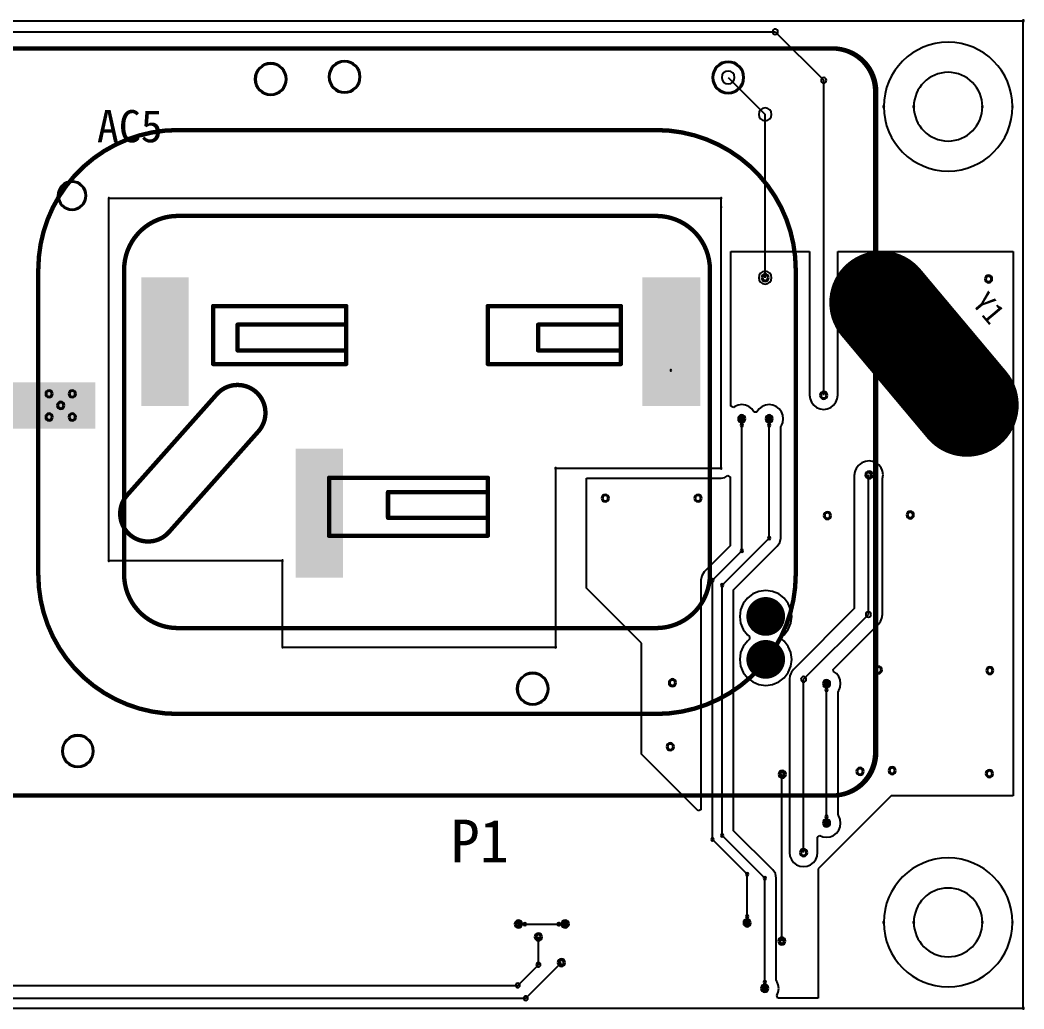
# Model space of a CAD drawing. Header units: inches. Extents: x 32166 to 66782, y 2386 to 7162.
# Drawn here: x 33829.9 to 34017, y 3484.2 to 3668.5 of the extents above; entities that cross this region are included whole.
import ezdxf

# ---------------------------------------------------------------- set-up
doc = ezdxf.new("R2010")
doc.units = ezdxf.units.IN
doc.header["$LTSCALE"] = 0.64311
doc.header["$MEASUREMENT"] = 0
for name, color, linetype in [('KEEPOUTLAYER', 6, 'CONTINUOUS'), ('MULTILAYER', 9, 'CONTINUOUS'), ('TOPLAYER', 1, 'CONTINUOUS'), ('TOPOVERLAY', 2, 'CONTINUOUS'), ('TOPSOLDER', 216, 'CONTINUOUS')]:
    doc.layers.add(name, color=color, linetype=linetype)
doc.styles.get("Standard").update_dxf_attribs({"font": 'txt', "width": 0.8})

msp = doc.modelspace()

# ---------------------------------------------------------------- linework, layer by layer
at = {"layer": 'KEEPOUTLAYER'}
for p, q in [((32676.92, 3668.36), (34016.92, 3668.36)), ((34016.92, 3484.36), (34016.92, 3668.36)), ((33846.44, 3635.29), (33960.6, 3635.29)), ((33846.44, 3567.77), (33846.44, 3635.29)), ((33960.6, 3633.65), (33960.6, 3635.29)), ((33960.6, 3584.97), (33960.6, 3633.65)), ((33929.76, 3551.65), (33929.76, 3584.97)), ((33929.76, 3584.97), (33960.6, 3584.97)), ((33846.44, 3567.77), (33878.84, 3567.77)), ((33878.84, 3551.65), (33878.84, 3567.77)), ((33878.84, 3551.65), (33929.76, 3551.65)), ((32676.92, 3484.36), (34016.92, 3484.36))]:
    msp.add_line(p, q, dxfattribs=at)
at = {"layer": 'KEEPOUTLAYER', "const_width": 0.813}
for points in [[(33866.57, 3598.76, -1), (33874.34, 3591.85)], [(33857.66, 3573.08, -1), (33849.88, 3579.98)]]:
    msp.add_lwpolyline(points, format="xyb", dxfattribs=at)
for points in [[(33849.88, 3579.98), (33866.57, 3598.76)], [(33857.66, 3573.08), (33874.34, 3591.85)]]:
    msp.add_lwpolyline(points, dxfattribs=at)
at = {"layer": 'KEEPOUTLAYER', "const_width": 0.406}
for points in [[(33866.57, 3598.96, 1), (33866.57, 3598.55, 1)], [(33866.57, 3598.96, 1), (33866.57, 3598.55, 1)], [(33874.34, 3592.05, 1), (33874.34, 3591.65, 1)], [(33874.34, 3592.05, 1), (33874.34, 3591.65, 1)], [(33849.88, 3580.19, 1), (33849.88, 3579.78, 1)], [(33849.88, 3580.19, 1), (33849.88, 3579.78, 1)], [(33857.66, 3573.28, 1), (33857.66, 3572.87, 1)], [(33857.66, 3573.28, 1), (33857.66, 3572.87, 1)]]:
    msp.add_lwpolyline(points, format="xyb", close=True, dxfattribs=at)
at = {"layer": 'KEEPOUTLAYER'}
for centre, radius, start, end in [((34016.92, 3668.36), 0.127, 0, 180), ((34016.92, 3668.36), 0.127, 0, 180), ((34016.92, 3668.36), 0.127, 180, 0), ((34016.92, 3668.36), 0.127, 180, 0), ((34002.92, 3652.36), 6.4, 0, 180), ((33996.52, 3652.36), 0.127, 0, 180), ((33996.52, 3652.36), 0.127, 180, 0), ((34002.92, 3652.36), 6.4, 180, 0), ((34009.32, 3652.36), 0.127, 0, 180), ((34009.32, 3652.36), 0.127, 180, 0), ((33846.44, 3635.29), 0.1, 0, 180), ((33846.44, 3635.29), 0.1, 0, 180), ((33846.44, 3635.29), 0.1, 180, 0), ((33846.44, 3635.29), 0.1, 180, 0), ((33960.6, 3635.29), 0.1, 0, 180), ((33960.6, 3635.29), 0.1, 0, 180), ((33960.6, 3635.29), 0.1, 180, 0), ((33960.6, 3635.29), 0.1, 180, 0), ((33960.6, 3633.65), 0.1, 0, 180), ((33960.6, 3633.65), 0.1, 0, 180), ((33960.6, 3633.65), 0.1, 180, 0), ((33960.6, 3633.65), 0.1, 180, 0), ((33929.76, 3584.97), 0.1, 0, 180), ((33929.76, 3584.97), 0.1, 0, 180), ((33929.76, 3584.97), 0.1, 180, 0), ((33929.76, 3584.97), 0.1, 180, 0), ((33960.6, 3584.97), 0.1, 0, 180), ((33960.6, 3584.97), 0.1, 0, 180), ((33960.6, 3584.97), 0.1, 180, 0), ((33960.6, 3584.97), 0.1, 180, 0), ((33846.44, 3567.77), 0.1, 0, 180), ((33846.44, 3567.77), 0.1, 0, 180), ((33846.44, 3567.77), 0.1, 180, 0), ((33846.44, 3567.77), 0.1, 180, 0), ((33878.84, 3567.77), 0.1, 0, 180), ((33878.84, 3567.77), 0.1, 0, 180), ((33878.84, 3567.77), 0.1, 180, 0), ((33878.84, 3567.77), 0.1, 180, 0), ((33878.84, 3551.65), 0.1, 0, 180), ((33878.84, 3551.65), 0.1, 0, 180), ((33878.84, 3551.65), 0.1, 180, 0), ((33878.84, 3551.65), 0.1, 180, 0), ((33929.76, 3551.65), 0.1, 0, 180), ((33929.76, 3551.65), 0.1, 0, 180), ((33929.76, 3551.65), 0.1, 180, 0), ((33929.76, 3551.65), 0.1, 180, 0), ((34002.92, 3500.36), 6.4, 0, 180), ((33996.52, 3500.36), 0.127, 0, 180), ((33996.52, 3500.36), 0.127, 180, 0), ((34002.92, 3500.36), 6.4, 180, 0), ((34009.32, 3500.36), 0.127, 0, 180), ((34009.32, 3500.36), 0.127, 180, 0), ((34016.92, 3484.36), 0.127, 0, 180), ((34016.92, 3484.36), 0.127, 0, 180), ((34016.92, 3484.36), 0.127, 180, 0), ((34016.92, 3484.36), 0.127, 180, 0)]:
    msp.add_arc(centre, radius, start, end, dxfattribs=at)
at = {"layer": 'MULTILAYER'}
for points, const_width in [([(33993.25, 3612.46, 1), (33991.23, 3614.87, 1)], 3.15), ([(34005.79, 3597.52, 1), (34003.77, 3599.93, 1)], 3.15), ([(33967.32, 3557.37, 1), (33970.52, 3557.37, 1)], 3.2), ([(33967.32, 3549.37, 1), (33970.52, 3549.37, 1)], 3.2)]:
    msp.add_lwpolyline(points, format="xyb", close=True, dxfattribs=dict(at, const_width=const_width))
for centre, radius, start, end in [((33890.4, 3657.91), 2.8, 0, 180), ((33961.92, 3657.8), 2.8, 0, 180), ((33876.64, 3657.5), 2.8, 0, 180), ((33876.64, 3657.5), 2.8, 180, 0), ((33890.4, 3657.91), 2.8, 180, 0), ((33961.92, 3657.8), 2.8, 180, 0), ((33839.6, 3635.78), 2.5, 0, 180), ((33839.6, 3635.78), 2.5, 180, 0), ((33968.81, 3620.49), 0.5, 0, 180), ((33968.81, 3620.49), 0.5, 180, 0), ((34010.45, 3620.25), 0.5, 0, 180), ((34010.45, 3620.25), 0.5, 180, 0), ((33835.33, 3598.85), 0.5, 0, 180), ((33835.33, 3598.85), 0.5, 180, 0), ((33839.65, 3598.85), 0.5, 0, 180), ((33839.65, 3598.85), 0.5, 180, 0), ((33979.72, 3598.58), 0.5, 0, 180), ((33979.72, 3598.58), 0.5, 180, 0), ((33837.49, 3596.69), 0.5, 0, 180), ((33835.33, 3594.53), 0.5, 0, 180), ((33837.49, 3596.69), 0.5, 180, 0), ((33839.65, 3594.53), 0.5, 0, 180), ((33835.33, 3594.53), 0.5, 180, 0), ((33839.65, 3594.53), 0.5, 180, 0), ((33964.45, 3594.21), 0.5, 0, 180), ((33964.45, 3594.21), 0.5, 180, 0), ((33969.56, 3594.21), 0.5, 0, 180), ((33969.56, 3594.21), 0.5, 180, 0), ((33988.17, 3583.73), 0.5, 0, 180), ((33988.17, 3583.73), 0.5, 180, 0), ((33939.01, 3579.41), 0.5, 0, 180), ((33956.29, 3579.41), 0.5, 0, 180), ((33939.01, 3579.41), 0.5, 180, 0), ((33956.29, 3579.41), 0.5, 180, 0), ((33980.41, 3576.17), 0.5, 0, 180), ((33980.41, 3576.17), 0.5, 180, 0), ((33995.85, 3576.29), 0.5, 0, 180), ((33995.85, 3576.29), 0.5, 180, 0), ((33925.48, 3543.9), 2.8, 0, 180), ((33989.89, 3547.41), 0.5, 0, 180), ((33989.89, 3547.41), 0.5, 180, 0), ((34010.69, 3547.29), 0.5, 0, 180), ((34010.69, 3547.29), 0.5, 180, 0), ((33951.53, 3545.01), 0.5, 0, 180), ((33951.53, 3545.01), 0.5, 180, 0), ((33980.25, 3544.87), 0.5, 0, 180), ((33980.25, 3544.87), 0.5, 180, 0), ((33925.48, 3543.9), 2.8, 180, 0), ((33840.68, 3532.28), 2.8, 0, 180), ((33951.13, 3533.09), 0.5, 0, 180), ((33951.13, 3533.09), 0.5, 180, 0), ((33840.68, 3532.28), 2.8, 180, 0), ((33972.01, 3527.97), 0.5, 0, 180), ((33972.01, 3527.97), 0.5, 180, 0), ((33986.49, 3528.49), 0.5, 0, 180), ((33986.49, 3528.49), 0.5, 180, 0), ((33992.49, 3528.65), 0.5, 0, 180), ((33992.49, 3528.65), 0.5, 180, 0), ((34010.61, 3528.09), 0.5, 0, 180), ((34010.61, 3528.09), 0.5, 180, 0), ((33980.25, 3518.85), 0.5, 0, 180), ((33980.25, 3518.85), 0.5, 180, 0), ((33975.97, 3513.37), 0.5, 0, 180), ((33975.97, 3513.37), 0.5, 180, 0), ((33922.81, 3500.05), 0.5, 0, 180), ((33922.81, 3500.05), 0.5, 180, 0), ((33931.54, 3500.06), 0.5, 0, 180), ((33931.54, 3500.06), 0.5, 180, 0), ((33965.45, 3500.25), 0.5, 0, 180), ((33965.45, 3500.25), 0.5, 180, 0), ((33926.53, 3497.65), 0.5, 0, 180), ((33926.53, 3497.65), 0.5, 180, 0), ((33971.92, 3496.89), 0.5, 0, 180), ((33971.92, 3496.89), 0.5, 180, 0), ((33930.83, 3492.87), 0.5, 0, 180), ((33930.83, 3492.87), 0.5, 180, 0), ((33968.73, 3488.05), 0.5, 0, 180), ((33968.73, 3488.05), 0.5, 180, 0)]:
    msp.add_arc(centre, radius, start, end, dxfattribs=at)
for points in [[(33852.91, 3620.17), (33852.91, 3596.97), (33860.91, 3620.17), (33860.91, 3596.97)], [(33946.31, 3620.17), (33946.31, 3596.97), (33956.31, 3620.17), (33956.31, 3596.97)], [(33881.71, 3588.2), (33881.71, 3565), (33889.71, 3588.2), (33889.71, 3565)]]:
    msp.add_solid(points, dxfattribs=at)
at = {"layer": 'TOPLAYER'}
for p, q in [((33342.59, 3666.31), (33970.69, 3666.31)), ((33970.69, 3666.31), (33979.72, 3657.28)), ((33961.92, 3657.8), (33968.81, 3650.92)), ((33979.72, 3598.58), (33979.72, 3657.28)), ((33968.81, 3620.49), (33968.81, 3650.92)), ((33962.44, 3596.52), (33962.44, 3625.37)), ((33962.44, 3625.37), (33977.09, 3625.37)), ((33977.09, 3625.37), (33977.09, 3598.58)), ((33982.34, 3598.58), (33982.34, 3625.37)), ((33982.34, 3625.37), (34015.03, 3625.37)), ((34015.03, 3625.37), (34015.03, 3523.97)), ((33989.16, 3617.34), (33988.32, 3616.42)), ((33990.22, 3618.01), (33989.16, 3617.34)), ((33991.41, 3618.39), (33990.22, 3618.01)), ((33992.66, 3618.44), (33991.41, 3618.39)), ((33993.88, 3618.17), (33992.66, 3618.44)), ((33994.99, 3617.59), (33993.88, 3618.17)), ((33995.91, 3616.75), (33994.99, 3617.59)), ((33988.32, 3616.42), (33987.74, 3615.31)), ((33996.58, 3615.69), (33995.91, 3616.75)), ((33996.96, 3614.5), (33996.58, 3615.69)), ((33987.74, 3615.31), (33987.47, 3614.09)), ((33987.47, 3614.09), (33987.52, 3612.84)), ((33997.01, 3613.25), (33996.96, 3614.5)), ((33987.52, 3612.84), (33987.9, 3611.64)), ((33996.17, 3610.92), (33996.74, 3612.03)), ((33996.74, 3612.03), (33997.01, 3613.25)), ((33987.9, 3611.64), (33988.57, 3610.59)), ((33988.57, 3610.59), (33989.49, 3609.74)), ((33994.27, 3609.33), (33995.32, 3610)), ((33995.32, 3610), (33996.17, 3610.92)), ((33989.49, 3609.74), (33990.6, 3609.17)), ((33990.6, 3609.17), (33991.82, 3608.9)), ((33991.82, 3608.9), (33993.07, 3608.95)), ((33993.07, 3608.95), (33994.27, 3609.33)), ((34001.7, 3602.39), (34000.86, 3601.47)), ((34002.76, 3603.07), (34001.7, 3602.39)), ((34003.95, 3603.44), (34002.76, 3603.07)), ((34005.2, 3603.5), (34003.95, 3603.44)), ((34006.42, 3603.23), (34005.2, 3603.5)), ((34007.53, 3602.65), (34006.42, 3603.23)), ((34008.45, 3601.8), (34007.53, 3602.65)), ((34000.86, 3601.47), (34000.28, 3600.36)), ((34009.12, 3600.75), (34008.45, 3601.8)), ((34009.5, 3599.56), (34009.12, 3600.75)), ((33977.09, 3598.58), (33977.09, 3598.58)), ((33977.09, 3598.58), (33977.09, 3598.58)), ((33977.09, 3598.58), (33977.18, 3597.91)), ((33982.25, 3597.91), (33982.34, 3598.58)), ((33982.34, 3598.58), (33982.34, 3598.58)), ((33982.34, 3598.58), (33982.34, 3598.58)), ((33982.34, 3598.58), (33982.34, 3598.58)), ((34000.28, 3600.36), (34000.01, 3599.14)), ((34000.01, 3599.14), (34000.06, 3597.89)), ((34009.55, 3598.31), (34009.5, 3599.56)), ((33963.77, 3596.75), (33963.14, 3596.48)), ((33964.45, 3596.83), (33963.77, 3596.75)), ((33965.13, 3596.75), (33964.45, 3596.83)), ((33965.76, 3596.48), (33965.13, 3596.75)), ((33968.88, 3596.74), (33968.24, 3596.48)), ((33969.56, 3596.83), (33968.88, 3596.74)), ((33970.23, 3596.74), (33969.56, 3596.83)), ((33970.87, 3596.48), (33970.23, 3596.74)), ((33977.18, 3597.91), (33977.44, 3597.27)), ((33977.44, 3597.27), (33977.86, 3596.73)), ((33977.86, 3596.73), (33977.86, 3596.73)), ((33977.86, 3596.73), (33977.86, 3596.73)), ((33977.86, 3596.73), (33977.86, 3596.73)), ((33977.86, 3596.73), (33977.86, 3596.73)), ((33977.86, 3596.73), (33977.86, 3596.73)), ((33977.86, 3596.73), (33977.86, 3596.73)), ((33977.86, 3596.73), (33977.86, 3596.73)), ((33977.86, 3596.73), (33977.86, 3596.73)), ((33977.86, 3596.73), (33977.86, 3596.73)), ((33977.86, 3596.73), (33977.86, 3596.73)), ((33977.86, 3596.73), (33977.86, 3596.73)), ((33977.86, 3596.73), (33978.4, 3596.31)), ((33981.03, 3596.31), (33981.57, 3596.73)), ((33981.57, 3596.73), (33981.99, 3597.27)), ((33981.57, 3596.73), (33981.57, 3596.73)), ((33981.57, 3596.73), (33981.57, 3596.73)), ((33981.99, 3597.27), (33982.25, 3597.91)), ((34000.06, 3597.89), (34000.44, 3596.7)), ((34000.44, 3596.7), (34001.11, 3595.65)), ((34008.7, 3595.98), (34009.28, 3597.09)), ((34009.28, 3597.09), (34009.55, 3598.31)), ((33962.9, 3596.3), (33962.44, 3596.52)), ((33963.14, 3596.48), (33962.9, 3596.3)), ((33966.3, 3596.07), (33965.76, 3596.48)), ((33966.72, 3595.52), (33966.3, 3596.07)), ((33966.75, 3595.45), (33966.72, 3595.52)), ((33967.26, 3595.45), (33966.75, 3595.45)), ((33967.28, 3595.52), (33967.26, 3595.45)), ((33967.7, 3596.06), (33967.28, 3595.52)), ((33968.24, 3596.48), (33967.7, 3596.06)), ((33971.41, 3596.06), (33970.87, 3596.48)), ((33971.83, 3595.52), (33971.41, 3596.06)), ((33972.09, 3594.89), (33971.83, 3595.52)), ((33972.18, 3594.21), (33972.09, 3594.89)), ((33978.4, 3596.31), (33979.04, 3596.05)), ((33979.04, 3596.05), (33979.04, 3596.05)), ((33979.04, 3596.05), (33979.04, 3596.05)), ((33979.04, 3596.05), (33979.04, 3596.05)), ((33979.04, 3596.05), (33979.04, 3596.05)), ((33979.04, 3596.05), (33979.04, 3596.05)), ((33979.04, 3596.05), (33979.72, 3595.96)), ((33979.72, 3595.96), (33980.39, 3596.05)), ((33980.39, 3596.05), (33981.03, 3596.31)), ((34001.11, 3595.65), (34002.03, 3594.8)), ((34006.81, 3594.38), (34007.86, 3595.05)), ((34007.86, 3595.05), (34008.7, 3595.98)), ((33964.45, 3569.61), (33964.45, 3594.21)), ((33969.56, 3571.96), (33969.56, 3594.21)), ((33971.83, 3592.9), (33971.88, 3593.02)), ((33971.88, 3593.02), (33971.89, 3593.04)), ((33971.89, 3593.06), (33972.09, 3593.53)), ((33971.89, 3593.04), (33971.89, 3593.06)), ((33972.09, 3593.53), (33972.18, 3594.21)), ((34002.03, 3594.8), (34003.14, 3594.22)), ((34003.14, 3594.22), (34004.36, 3593.95)), ((34004.36, 3593.95), (34005.61, 3594.01)), ((34005.61, 3594.01), (34006.81, 3594.38)), ((33971.7, 3592.74), (33971.83, 3592.9)), ((33971.7, 3571.96), (33971.7, 3592.74)), ((33986.31, 3585.59), (33986.19, 3585.47)), ((33986.86, 3586), (33986.31, 3585.59)), ((33987.17, 3586.13), (33986.86, 3586)), ((33987.49, 3586.27), (33987.17, 3586.13)), ((33988.17, 3586.35), (33987.49, 3586.27)), ((33988.85, 3586.27), (33988.17, 3586.35)), ((33989.03, 3586.19), (33988.85, 3586.27)), ((33989.48, 3586), (33989.03, 3586.19)), ((33990.02, 3585.59), (33989.48, 3586)), ((33990.44, 3585.04), (33990.02, 3585.59)), ((33961.31, 3583.27), (33961.85, 3583.63)), ((33961.85, 3583.63), (33962.3, 3583.39)), ((33985.51, 3584.29), (33985.42, 3583.61)), ((33985.42, 3583.61), (33985.42, 3558.82)), ((33985.59, 3584.48), (33985.51, 3584.29)), ((33985.78, 3584.92), (33985.59, 3584.48)), ((33986.19, 3585.47), (33985.78, 3584.92)), ((33988.05, 3583.61), (33988.17, 3583.73)), ((33988.05, 3557.73), (33988.05, 3583.61)), ((33990.62, 3584.6), (33990.44, 3585.04)), ((33990.7, 3584.41), (33990.62, 3584.6)), ((33990.79, 3583.73), (33990.7, 3584.41)), ((33990.7, 3583.05), (33990.79, 3583.73)), ((33935.53, 3562.61), (33935.53, 3583.13)), ((33935.53, 3583.13), (33960.6, 3583.13)), ((33960.6, 3583.13), (33961.31, 3583.27)), ((33962.3, 3583.39), (33962.3, 3570.5)), ((33990.67, 3582.98), (33990.7, 3583.05)), ((33990.67, 3557.73), (33990.67, 3582.98)), ((33962.3, 3570.5), (33957.45, 3565.65)), ((33960.78, 3563.19), (33969.56, 3571.96)), ((33971.07, 3570.44), (33971.54, 3571.14)), ((33971.54, 3571.14), (33971.7, 3571.96)), ((33958.97, 3564.13), (33964.45, 3569.61)), ((33962.93, 3562.3), (33971.07, 3570.44)), ((33956.98, 3564.95), (33956.82, 3564.13)), ((33957.45, 3565.65), (33956.98, 3564.95)), ((33956.82, 3564.13), (33956.82, 3521.34)), ((33958.97, 3515.81), (33958.97, 3564.13)), ((33960.78, 3516.56), (33960.78, 3563.19)), ((33945.77, 3552.37), (33935.53, 3562.61)), ((33962.93, 3517.45), (33962.93, 3562.3)), ((33966.5, 3561.56), (33965.49, 3560.79)), ((33967.66, 3562.04), (33966.5, 3561.56)), ((33968.92, 3562.21), (33967.66, 3562.04)), ((33970.17, 3562.04), (33968.92, 3562.21)), ((33971.34, 3561.56), (33970.17, 3562.04)), ((33972.34, 3560.79), (33971.34, 3561.56)), ((33964.72, 3559.79), (33964.24, 3558.62)), ((33965.49, 3560.79), (33964.72, 3559.79)), ((33973.11, 3559.79), (33972.34, 3560.79)), ((33973.59, 3558.62), (33973.11, 3559.79)), ((33964.24, 3558.62), (33964.07, 3557.37)), ((33973.76, 3557.37), (33973.59, 3558.62)), ((33985.42, 3558.82), (33974.11, 3547.51)), ((33975.97, 3545.65), (33988.05, 3557.73)), ((33990.58, 3557.05), (33990.67, 3557.73)), ((33964.07, 3557.37), (33964.24, 3556.11)), ((33964.24, 3556.11), (33964.72, 3554.95)), ((33973.11, 3554.95), (33973.59, 3556.11)), ((33973.59, 3556.11), (33973.76, 3557.37)), ((33981.49, 3547.47), (33989.9, 3555.88)), ((33989.9, 3555.88), (33990.11, 3556.15)), ((33990.11, 3556.15), (33990.32, 3556.42)), ((33990.32, 3556.42), (33990.58, 3557.05)), ((33964.72, 3554.95), (33965.49, 3553.94)), ((33965.49, 3553.94), (33965.91, 3553.62)), ((33971.92, 3553.62), (33972.34, 3553.94)), ((33972.34, 3553.94), (33973.11, 3554.95)), ((33945.77, 3550.49), (33945.77, 3552.37)), ((33964.72, 3551.79), (33964.24, 3550.62)), ((33965.49, 3552.79), (33964.72, 3551.79)), ((33965.91, 3553.11), (33965.49, 3552.79)), ((33965.91, 3553.62), (33965.91, 3553.11)), ((33971.92, 3553.11), (33971.92, 3553.62)), ((33972.34, 3552.79), (33971.92, 3553.11)), ((33973.11, 3551.79), (33972.34, 3552.79)), ((33973.59, 3550.62), (33973.11, 3551.79)), ((33945.77, 3531.72), (33945.77, 3550.49)), ((33964.24, 3550.62), (33964.07, 3549.37)), ((33973.76, 3549.37), (33973.59, 3550.62)), ((33964.07, 3549.37), (33964.24, 3548.11)), ((33964.24, 3548.11), (33964.72, 3546.95)), ((33973.11, 3546.95), (33973.59, 3548.11)), ((33973.59, 3548.11), (33973.76, 3549.37)), ((33964.72, 3546.95), (33965.49, 3545.94)), ((33972.34, 3545.94), (33973.11, 3546.95)), ((33973.43, 3546.33), (33973.34, 3545.65)), ((33973.6, 3546.73), (33973.43, 3546.33)), ((33973.7, 3546.96), (33973.6, 3546.73)), ((33974.11, 3547.51), (33973.7, 3546.96)), ((33981.56, 3547.14), (33981.49, 3547.47)), ((33982.1, 3546.72), (33981.56, 3547.14)), ((33982.52, 3546.18), (33982.1, 3546.72)), ((33982.78, 3545.55), (33982.52, 3546.18)), ((33965.49, 3545.94), (33966.5, 3545.18)), ((33966.5, 3545.18), (33967.66, 3544.69)), ((33967.66, 3544.69), (33968.92, 3544.53)), ((33968.92, 3544.53), (33970.17, 3544.69)), ((33970.17, 3544.69), (33971.34, 3545.18)), ((33971.34, 3545.18), (33972.34, 3545.94)), ((33973.34, 3545.65), (33973.34, 3513.37)), ((33975.97, 3513.37), (33975.97, 3545.65)), ((33980.25, 3518.85), (33980.25, 3544.87)), ((33982.87, 3544.87), (33982.78, 3545.55)), ((33982.78, 3544.19), (33982.87, 3544.87)), ((33982.4, 3543.4), (33982.52, 3543.56)), ((33982.4, 3520.32), (33982.4, 3543.4)), ((33982.52, 3543.56), (33982.57, 3543.68)), ((33982.57, 3543.68), (33982.58, 3543.7)), ((33982.58, 3543.72), (33982.78, 3544.19)), ((33982.58, 3543.7), (33982.58, 3543.72)), ((33953.49, 3524), (33945.77, 3531.72)), ((33971.92, 3527.89), (33972.01, 3527.97)), ((33971.92, 3496.89), (33971.92, 3527.89)), ((33956.35, 3521.14), (33953.49, 3524)), ((33992.29, 3523.97), (33978.81, 3510.49)), ((34015.03, 3523.97), (33992.29, 3523.97)), ((33956.82, 3521.34), (33956.35, 3521.14)), ((33982.52, 3520.16), (33982.4, 3520.32)), ((33982.57, 3520.04), (33982.52, 3520.16)), ((33982.58, 3520.02), (33982.57, 3520.04)), ((33982.58, 3520), (33982.58, 3520.02)), ((33982.78, 3519.53), (33982.58, 3520)), ((33982.52, 3517.54), (33982.78, 3518.17)), ((33982.87, 3518.85), (33982.78, 3519.53)), ((33982.78, 3518.17), (33982.87, 3518.85)), ((33960.78, 3516.56), (33968.73, 3508.62)), ((33970.25, 3510.14), (33962.93, 3517.45)), ((33978.59, 3516.27), (33979.01, 3516.55)), ((33978.59, 3513.37), (33978.59, 3516.27)), ((33979.01, 3516.55), (33979.57, 3516.32)), ((33979.57, 3516.32), (33980.25, 3516.23)), ((33980.25, 3516.23), (33980.93, 3516.32)), ((33980.93, 3516.32), (33981.56, 3516.58)), ((33981.56, 3516.58), (33982.1, 3517)), ((33982.1, 3517), (33982.52, 3517.54)), ((33958.97, 3515.81), (33965.45, 3509.33)), ((33973.34, 3513.37), (33973.34, 3513.37)), ((33973.34, 3513.37), (33973.34, 3513.37)), ((33973.34, 3513.37), (33973.43, 3512.69)), ((33973.43, 3512.69), (33973.7, 3512.06)), ((33978.24, 3512.06), (33978.5, 3512.69)), ((33978.5, 3512.69), (33978.59, 3513.37)), ((33973.7, 3512.06), (33974.11, 3511.52)), ((33974.11, 3511.52), (33974.66, 3511.1)), ((33974.66, 3511.1), (33975.29, 3510.84)), ((33975.29, 3510.84), (33975.97, 3510.75)), ((33975.97, 3510.75), (33976.65, 3510.84)), ((33976.65, 3510.84), (33977.28, 3511.1)), ((33977.28, 3511.1), (33977.82, 3511.52)), ((33977.82, 3511.52), (33978.24, 3512.06)), ((33965.45, 3500.25), (33965.45, 3509.33)), ((33970.71, 3509.44), (33970.25, 3510.14)), ((33970.88, 3508.62), (33970.71, 3509.44)), ((33978.81, 3510.49), (33978.69, 3510.37)), ((33978.69, 3510.37), (33978.69, 3486.25)), ((33968.73, 3488.05), (33968.73, 3508.62)), ((33970.88, 3489.52), (33970.88, 3508.62)), ((33922.81, 3500.05), (33931.53, 3500.05)), ((33931.53, 3500.05), (33931.54, 3500.06)), ((33926.53, 3492.46), (33926.53, 3497.65)), ((33922.69, 3488.62), (33926.53, 3492.46)), ((33924.17, 3486.22), (33930.83, 3492.87)), ((33797.72, 3488.62), (33922.69, 3488.62)), ((33971, 3489.36), (33970.88, 3489.52)), ((33971.05, 3489.24), (33971, 3489.36)), ((33971.06, 3489.22), (33971.05, 3489.24)), ((33971.06, 3489.2), (33971.06, 3489.22)), ((33971.26, 3488.73), (33971.06, 3489.2)), ((33971.35, 3488.05), (33971.26, 3488.73)), ((33970.97, 3486.71), (33971, 3486.74)), ((33971.2, 3486.25), (33970.97, 3486.71)), ((33971, 3486.74), (33971.26, 3487.37)), ((33971.26, 3487.37), (33971.35, 3488.05)), ((33796.18, 3486.22), (33924.17, 3486.22)), ((33978.69, 3486.25), (33971.2, 3486.25))]:
    msp.add_line(p, q, dxfattribs=at)
for points, const_width in [([(33993.25, 3612.46, 1), (33991.23, 3614.87, 1)], 3.15), ([(34005.79, 3597.52, 1), (34003.77, 3599.93, 1)], 3.15), ([(33967.32, 3557.37, 1), (33970.52, 3557.37, 1)], 3.2), ([(33967.32, 3549.37, 1), (33970.52, 3549.37, 1)], 3.2)]:
    msp.add_lwpolyline(points, format="xyb", close=True, dxfattribs=dict(at, const_width=const_width))
for centre, radius, start, end in [((33970.69, 3666.31), 0.5, 0, 180), ((33970.69, 3666.31), 0.5, 0, 180), ((33970.69, 3666.31), 0.5, 180, 0), ((33970.69, 3666.31), 0.5, 180, 0), ((33890.4, 3657.91), 2.8, 0, 180), ((33961.92, 3657.8), 2.8, 0, 180), ((33876.64, 3657.5), 2.8, 0, 180), ((33961.92, 3657.8), 1.2, 0, 180), ((33876.64, 3657.5), 2.8, 180, 0), ((33890.4, 3657.91), 2.8, 180, 0), ((33961.92, 3657.8), 2.8, 180, 0), ((33961.92, 3657.8), 1.2, 180, 0), ((33979.72, 3657.28), 0.5, 0, 180), ((33979.72, 3657.28), 0.5, 0, 180), ((33979.72, 3657.28), 0.5, 180, 0), ((33979.72, 3657.28), 0.5, 180, 0), ((33968.81, 3650.92), 1.2, 0, 180), ((33968.81, 3650.92), 1.2, 0, 180), ((33968.81, 3650.92), 1.2, 180, 0), ((33968.81, 3650.92), 1.2, 180, 0), ((33839.6, 3635.78), 2.5, 0, 180), ((33839.6, 3635.78), 2.5, 180, 0), ((33968.81, 3620.49), 1.2, 0, 180), ((33968.81, 3620.49), 1.2, 180, 0), ((33968.81, 3620.49), 0.5, 0, 180), ((33968.81, 3620.49), 0.5, 180, 0), ((34010.45, 3620.25), 0.5, 0, 180), ((34010.45, 3620.25), 0.5, 180, 0), ((33835.33, 3598.85), 0.5, 0, 180), ((33835.33, 3598.85), 0.5, 180, 0), ((33839.65, 3598.85), 0.5, 0, 180), ((33839.65, 3598.85), 0.5, 180, 0), ((33979.72, 3598.58), 0.5, 0, 180), ((33979.72, 3598.58), 0.5, 0, 180), ((33979.72, 3598.58), 0.5, 180, 0), ((33979.72, 3598.58), 0.5, 180, 0), ((33837.49, 3596.69), 0.5, 0, 180), ((33835.33, 3594.53), 0.5, 0, 180), ((33837.49, 3596.69), 0.5, 180, 0), ((33839.65, 3594.53), 0.5, 0, 180), ((33835.33, 3594.53), 0.5, 180, 0), ((33839.65, 3594.53), 0.5, 180, 0), ((33964.1, 3593.86), 0.254, 0, 180), ((33964.1, 3593.86), 0.254, 180, 0), ((33964.45, 3594.21), 0.5, 0, 180), ((33964.45, 3594.21), 0.5, 180, 0), ((33963.26, 3593.02), 1.19, 0.0004, 45.0004), ((33964.45, 3594.21), 0.254, 0, 180), ((33964.45, 3594.21), 0.254, 180, 0), ((33964.45, 3593.02), 0.254, 0, 180), ((33964.45, 3593.02), 0.254, 0, 180), ((33964.45, 3593.02), 0.254, 180, 0), ((33964.45, 3593.02), 0.254, 180, 0), ((33965.63, 3593.02), 1.19, 134.9996, 179.9996), ((33964.79, 3593.86), 0.254, 0, 180), ((33964.79, 3593.86), 0.254, 180, 0), ((33969.21, 3593.86), 0.254, 0, 180), ((33969.21, 3593.86), 0.254, 180, 0), ((33969.56, 3594.21), 0.5, 0, 180), ((33969.56, 3594.21), 0.5, 180, 0), ((33968.37, 3593.02), 1.19, 0.0004, 45.0004), ((33969.56, 3594.21), 0.254, 0, 180), ((33969.56, 3594.21), 0.254, 180, 0), ((33969.56, 3593.02), 0.254, 0, 180), ((33969.56, 3593.02), 0.254, 0, 180), ((33969.56, 3593.02), 0.254, 180, 0), ((33969.56, 3593.02), 0.254, 180, 0), ((33970.74, 3593.02), 1.19, 134.9996, 179.9996), ((33969.9, 3593.86), 0.254, 0, 180), ((33969.9, 3593.86), 0.254, 180, 0), ((33988.05, 3583.61), 0.5, 0, 180), ((33988.05, 3583.61), 0.5, 0, 180), ((33988.05, 3583.61), 0.5, 180, 0), ((33988.05, 3583.61), 0.5, 180, 0), ((33988.17, 3583.73), 0.5, 0, 180), ((33988.17, 3583.73), 0.5, 0, 180), ((33988.17, 3583.73), 0.5, 180, 0), ((33988.17, 3583.73), 0.5, 180, 0), ((33939.01, 3579.41), 0.5, 0, 180), ((33956.29, 3579.41), 0.5, 0, 180), ((33939.01, 3579.41), 0.5, 180, 0), ((33956.29, 3579.41), 0.5, 180, 0), ((33980.41, 3576.17), 0.5, 0, 180), ((33980.41, 3576.17), 0.5, 180, 0), ((33995.85, 3576.29), 0.5, 0, 180), ((33995.85, 3576.29), 0.5, 180, 0), ((33969.56, 3571.96), 0.254, 0, 180), ((33969.56, 3571.96), 0.254, 0, 180), ((33969.56, 3571.96), 0.254, 180, 0), ((33969.56, 3571.96), 0.254, 180, 0), ((33964.45, 3569.61), 0.254, 0, 180), ((33964.45, 3569.61), 0.254, 0, 180), ((33964.45, 3569.61), 0.254, 180, 0), ((33964.45, 3569.61), 0.254, 180, 0), ((33958.97, 3564.13), 0.254, 0, 180), ((33958.97, 3564.13), 0.254, 0, 180), ((33958.97, 3564.13), 0.254, 180, 0), ((33958.97, 3564.13), 0.254, 180, 0), ((33960.78, 3563.19), 0.254, 0, 180), ((33960.78, 3563.19), 0.254, 0, 180), ((33960.78, 3563.19), 0.254, 180, 0), ((33960.78, 3563.19), 0.254, 180, 0), ((33988.05, 3557.73), 0.5, 0, 180), ((33988.05, 3557.73), 0.5, 0, 180), ((33988.05, 3557.73), 0.5, 180, 0), ((33988.05, 3557.73), 0.5, 180, 0), ((33925.48, 3543.9), 2.8, 0, 180), ((33989.89, 3547.41), 0.5, 0, 180), ((33989.89, 3547.41), 0.5, 180, 0), ((34010.69, 3547.29), 0.5, 0, 180), ((34010.69, 3547.29), 0.5, 180, 0), ((33951.53, 3545.01), 0.5, 0, 180), ((33951.53, 3545.01), 0.5, 180, 0), ((33975.97, 3545.65), 0.5, 0, 180), ((33975.97, 3545.65), 0.5, 0, 180), ((33975.97, 3545.65), 0.5, 180, 0), ((33975.97, 3545.65), 0.5, 180, 0), ((33979.9, 3544.52), 0.254, 0, 180), ((33979.9, 3544.52), 0.254, 180, 0), ((33980.25, 3544.87), 0.5, 0, 180), ((33980.25, 3544.87), 0.5, 180, 0), ((33979.06, 3543.68), 1.19, 0.0004, 45.0004), ((33980.25, 3544.87), 0.254, 0, 180), ((33980.25, 3544.87), 0.254, 180, 0), ((33981.43, 3543.68), 1.19, 134.9996, 179.9996), ((33980.59, 3544.52), 0.254, 0, 180), ((33980.59, 3544.52), 0.254, 180, 0), ((33925.48, 3543.9), 2.8, 180, 0), ((33980.25, 3543.68), 0.254, 0, 180), ((33980.25, 3543.68), 0.254, 0, 180), ((33980.25, 3543.68), 0.254, 180, 0), ((33980.25, 3543.68), 0.254, 180, 0), ((33840.68, 3532.28), 2.8, 0, 180), ((33951.13, 3533.09), 0.5, 0, 180), ((33951.13, 3533.09), 0.5, 180, 0), ((33840.68, 3532.28), 2.8, 180, 0), ((33972.01, 3527.97), 0.5, 0, 180), ((33972.01, 3527.97), 0.5, 180, 0), ((33971.92, 3527.89), 0.4, 0, 180), ((33971.92, 3527.89), 0.4, 0, 180), ((33971.92, 3527.89), 0.4, 180, 0), ((33971.92, 3527.89), 0.4, 180, 0), ((33972.01, 3527.97), 0.4, 0, 180), ((33972.01, 3527.97), 0.4, 180, 0), ((33986.49, 3528.49), 0.5, 0, 180), ((33986.49, 3528.49), 0.5, 180, 0), ((33992.49, 3528.65), 0.5, 0, 180), ((33992.49, 3528.65), 0.5, 180, 0), ((34010.61, 3528.09), 0.5, 0, 180), ((34010.61, 3528.09), 0.5, 180, 0), ((33979.06, 3520.04), 1.19, 314.9996, 359.9996), ((33980.25, 3520.04), 0.254, 0, 180), ((33980.25, 3520.04), 0.254, 0, 180), ((33980.25, 3520.04), 0.254, 180, 0), ((33980.25, 3520.04), 0.254, 180, 0), ((33981.43, 3520.04), 1.19, 180.0004, 225.0004), ((33979.9, 3519.2), 0.254, 0, 180), ((33979.9, 3519.2), 0.254, 180, 0), ((33980.25, 3518.85), 0.5, 0, 180), ((33980.25, 3518.85), 0.5, 180, 0), ((33980.25, 3518.85), 0.254, 0, 180), ((33980.25, 3518.85), 0.254, 180, 0), ((33980.59, 3519.2), 0.254, 0, 180), ((33980.59, 3519.2), 0.254, 180, 0), ((33960.78, 3516.56), 0.254, 0, 180), ((33960.78, 3516.56), 0.254, 0, 180), ((33960.78, 3516.56), 0.254, 180, 0), ((33960.78, 3516.56), 0.254, 180, 0), ((33958.97, 3515.81), 0.254, 0, 180), ((33958.97, 3515.81), 0.254, 0, 180), ((33958.97, 3515.81), 0.254, 180, 0), ((33958.97, 3515.81), 0.254, 180, 0), ((33975.97, 3513.37), 0.5, 0, 180), ((33975.97, 3513.37), 0.5, 0, 180), ((33975.97, 3513.37), 0.5, 180, 0), ((33975.97, 3513.37), 0.5, 180, 0), ((33965.45, 3509.33), 0.254, 0, 180), ((33965.45, 3509.33), 0.254, 0, 180), ((33965.45, 3509.33), 0.254, 180, 0), ((33965.45, 3509.33), 0.254, 180, 0), ((33968.73, 3508.62), 0.254, 0, 180), ((33968.73, 3508.62), 0.254, 0, 180), ((33968.73, 3508.62), 0.254, 180, 0), ((33968.73, 3508.62), 0.254, 180, 0), ((33964.26, 3501.44), 1.19, 314.9996, 359.9996), ((33965.45, 3501.44), 0.254, 0, 180), ((33965.45, 3501.44), 0.254, 0, 180), ((33965.45, 3501.44), 0.254, 180, 0), ((33965.45, 3501.44), 0.254, 180, 0), ((33966.63, 3501.44), 1.19, 180.0004, 225.0004), ((33922.81, 3500.05), 0.5, 0, 180), ((33922.81, 3500.05), 0.5, 180, 0), ((33922.81, 3500.05), 0.254, 0, 180), ((33922.81, 3500.05), 0.254, 180, 0), ((33923.15, 3500.4), 0.254, 0, 180), ((33923.15, 3500.4), 0.254, 180, 0), ((33923.15, 3499.7), 0.254, 0, 180), ((33923.15, 3499.7), 0.254, 180, 0), ((33923.99, 3501.24), 1.19, 224.9996, 269.9996), ((33923.99, 3498.86), 1.19, 90.0004, 135.0004), ((33923.99, 3500.05), 0.254, 0, 180), ((33923.99, 3500.05), 0.254, 0, 180), ((33923.99, 3500.05), 0.254, 180, 0), ((33923.99, 3500.05), 0.254, 180, 0), ((33930.32, 3500.05), 0.254, 0, 180), ((33930.32, 3500.05), 0.254, 180, 0), ((33930.38, 3500.05), 0.254, 0, 180), ((33930.38, 3500.05), 0.254, 180, 0), ((33930.32, 3501.28), 1.23, 270.0003, 315.0003), ((33930.38, 3498.91), 1.15, 44.9998, 89.9998), ((33931.19, 3500.41), 0.254, 0, 180), ((33931.19, 3500.41), 0.254, 180, 0), ((33931.19, 3499.72), 0.254, 0, 180), ((33931.19, 3499.72), 0.254, 180, 0), ((33931.54, 3500.06), 0.5, 0, 180), ((33931.54, 3500.06), 0.5, 180, 0), ((33931.53, 3500.05), 0.254, 0, 180), ((33931.53, 3500.05), 0.254, 0, 180), ((33931.53, 3500.05), 0.254, 180, 0), ((33931.53, 3500.05), 0.254, 180, 0), ((33931.54, 3500.06), 0.254, 0, 180), ((33931.54, 3500.06), 0.254, 180, 0), ((33965.1, 3500.6), 0.254, 0, 180), ((33965.1, 3500.6), 0.254, 180, 0), ((33965.45, 3500.25), 0.5, 0, 180), ((33965.45, 3500.25), 0.5, 180, 0), ((33965.45, 3500.25), 0.254, 0, 180), ((33965.45, 3500.25), 0.254, 180, 0), ((33965.79, 3500.6), 0.254, 0, 180), ((33965.79, 3500.6), 0.254, 180, 0), ((33926.53, 3497.65), 0.5, 0, 180), ((33926.53, 3497.65), 0.5, 180, 0), ((33926.53, 3497.65), 0.4, 0, 180), ((33926.53, 3497.65), 0.4, 180, 0), ((33971.92, 3496.89), 0.5, 0, 180), ((33971.92, 3496.89), 0.5, 180, 0), ((33971.92, 3496.89), 0.4, 0, 180), ((33971.92, 3496.89), 0.4, 180, 0), ((33926.53, 3492.46), 0.4, 0, 180), ((33926.53, 3492.46), 0.4, 0, 180), ((33926.53, 3492.46), 0.4, 180, 0), ((33926.53, 3492.46), 0.4, 180, 0), ((33930.83, 3492.87), 0.5, 0, 180), ((33930.83, 3492.87), 0.5, 180, 0), ((33930.83, 3492.87), 0.4, 0, 180), ((33930.83, 3492.87), 0.4, 180, 0), ((33922.69, 3488.62), 0.4, 0, 180), ((33922.69, 3488.62), 0.4, 0, 180), ((33922.69, 3488.62), 0.4, 180, 0), ((33922.69, 3488.62), 0.4, 180, 0), ((33968.38, 3488.4), 0.254, 0, 180), ((33968.38, 3488.4), 0.254, 180, 0), ((33968.73, 3488.05), 0.5, 0, 180), ((33967.54, 3489.24), 1.19, 314.9996, 359.9996), ((33968.73, 3489.24), 0.254, 0, 180), ((33968.73, 3489.24), 0.254, 0, 180), ((33968.73, 3489.24), 0.254, 180, 0), ((33968.73, 3489.24), 0.254, 180, 0), ((33968.73, 3488.05), 0.254, 0, 180), ((33969.91, 3489.24), 1.19, 180.0004, 225.0004), ((33969.07, 3488.4), 0.254, 0, 180), ((33969.07, 3488.4), 0.254, 180, 0), ((33924.17, 3486.22), 0.4, 0, 180), ((33924.17, 3486.22), 0.4, 0, 180), ((33968.73, 3488.05), 0.5, 180, 0), ((33968.73, 3488.05), 0.254, 180, 0), ((33924.17, 3486.22), 0.4, 180, 0), ((33924.17, 3486.22), 0.4, 180, 0)]:
    msp.add_arc(centre, radius, start, end, dxfattribs=at)
for points in [[(33852.91, 3620.17), (33852.91, 3596.97), (33860.91, 3620.17), (33860.91, 3596.97)], [(33946.31, 3620.17), (33946.31, 3596.97), (33956.31, 3620.17), (33956.31, 3596.97)], [(33813.73, 3592.37), (33843.97, 3592.37), (33813.73, 3601.01), (33843.97, 3601.01)], [(33881.71, 3588.2), (33881.71, 3565), (33889.71, 3588.2), (33889.71, 3565)]]:
    msp.add_solid(points, dxfattribs=at)
at = {"layer": 'TOPOVERLAY'}
msp.add_line((33951.24, 3603.18), (33951.24, 3603.22), dxfattribs=at)
for points, const_width in [([(33826.31, 3663.2), (33981.51, 3663.2)], 0.813), ([(33989.31, 3532), (33989.31, 3655.2)], 0.813), ([(33989.51, 3532), (33989.51, 3655.2)], 0.813), ([(33859.31, 3648), (33948.51, 3648)], 0.813), ([(33859.31, 3632), (33948.51, 3632)], 0.813), ([(33991.07, 3615.07), (34005.83, 3597.48)], 19.3), ([(33833.31, 3565.2), (33833.31, 3622)], 0.813), ([(33849.31, 3565.2), (33849.31, 3622)], 0.813), ([(33958.51, 3565.2), (33958.51, 3622)], 0.813), ([(33974.51, 3565.2), (33974.51, 3622)], 0.813), ([(33997.42, 3621.72), (34013.42, 3602.66)], 1.02), ([(33865.91, 3615.2), (33890.71, 3615.2)], 0.813), ([(33865.91, 3604.4), (33865.91, 3615.2)], 0.813), ([(33890.71, 3604.4), (33890.71, 3615.2)], 0.813), ([(33917.11, 3615.2), (33941.91, 3615.2)], 0.813), ([(33917.11, 3604.4), (33917.11, 3615.2)], 0.813), ([(33941.91, 3604.4), (33941.91, 3615.2)], 0.813), ([(33870.46, 3611.74), (33890.71, 3611.74)], 0.813), ([(33870.46, 3606.94), (33870.46, 3611.74)], 0.813), ([(33926.48, 3611.74), (33941.91, 3611.74)], 0.813), ([(33926.48, 3606.94), (33926.48, 3611.74)], 0.813), ([(33983.41, 3609.97), (33999.41, 3590.9)], 1.02), ([(33870.46, 3606.94), (33890.71, 3606.94)], 0.813), ([(33926.48, 3606.94), (33941.91, 3606.94)], 0.813), ([(33865.91, 3604.4), (33890.71, 3604.4)], 0.813), ([(33917.11, 3604.4), (33941.91, 3604.4)], 0.813), ([(33849.88, 3579.98), (33866.57, 3598.76)], 0.813), ([(33857.66, 3573.08), (33874.34, 3591.85)], 0.813), ([(33887.51, 3583.2), (33917.11, 3583.2)], 0.813), ([(33887.51, 3572.4), (33887.51, 3583.2)], 0.813), ([(33917.11, 3572.4), (33917.11, 3583.2)], 0.813), ([(33898.5, 3580.55), (33917.11, 3580.55)], 0.813), ([(33898.5, 3575.75), (33898.5, 3580.55)], 0.813), ([(33898.5, 3575.75), (33917.11, 3575.75)], 0.813), ([(33887.51, 3572.4), (33917.11, 3572.4)], 0.813), ([(33859.31, 3555.2), (33948.51, 3555.2)], 0.813), ([(33859.31, 3539.2), (33948.51, 3539.2)], 0.813), ([(33826.31, 3524), (33920.68, 3524)], 0.813), ([(33920.68, 3524), (33981.51, 3524)], 0.813)]:
    msp.add_lwpolyline(points, dxfattribs=dict(at, const_width=const_width))
for points, const_width in [([(33981.31, 3663.2, -0.414214), (33989.31, 3655.2)], 0.813), ([(33981.51, 3663.2, -0.414214), (33989.51, 3655.2)], 0.813), ([(33833.31, 3622, -0.414214), (33859.31, 3648)], 0.813), ([(33948.51, 3648, -0.414214), (33974.51, 3622)], 0.813), ([(33849.31, 3622, -0.414214), (33859.31, 3632)], 0.813), ([(33948.51, 3632, -0.414214), (33958.51, 3622)], 0.813), ([(33983.41, 3609.97, -1), (33997.42, 3621.72)], 1.02), ([(34013.42, 3602.66, -1), (33999.41, 3590.9)], 1.02), ([(33866.57, 3598.76, -1), (33874.34, 3591.85)], 0.813), ([(33857.66, 3573.08, -1), (33849.88, 3579.98)], 0.813), ([(33859.31, 3539.2, -0.414214), (33833.31, 3565.2)], 0.813), ([(33859.31, 3555.2, -0.414214), (33849.31, 3565.2)], 0.813), ([(33974.51, 3565.2, -0.414214), (33948.51, 3539.2)], 0.813), ([(33958.51, 3565.2, -0.414214), (33948.51, 3555.2)], 0.813), ([(33989.31, 3532, -0.414214), (33981.31, 3524)], 0.813), ([(33989.51, 3532, -0.414214), (33981.51, 3524)], 0.813)]:
    msp.add_lwpolyline(points, format="xyb", dxfattribs=dict(at, const_width=const_width))
for points, const_width in [([(33981.31, 3663.41, 1), (33981.31, 3663, 1)], 0.406), ([(33981.51, 3663.41, 1), (33981.51, 3663, 1)], 0.406), ([(33981.51, 3663.41, 1), (33981.51, 3663, 1)], 0.406), ([(33989.31, 3655.41, 1), (33989.31, 3655, 1)], 0.406), ([(33989.31, 3655.41, 1), (33989.31, 3655, 1)], 0.406), ([(33989.51, 3655.41, 1), (33989.51, 3655, 1)], 0.406), ([(33989.51, 3655.41, 1), (33989.51, 3655, 1)], 0.406), ([(33859.31, 3648.21, 1), (33859.31, 3647.8, 1)], 0.406), ([(33859.31, 3648.21, 1), (33859.31, 3647.8, 1)], 0.406), ([(33948.51, 3648.21, 1), (33948.51, 3647.8, 1)], 0.406), ([(33948.51, 3648.21, 1), (33948.51, 3647.8, 1)], 0.406), ([(33859.31, 3632.21, 1), (33859.31, 3631.8, 1)], 0.406), ([(33859.31, 3632.21, 1), (33859.31, 3631.8, 1)], 0.406), ([(33948.51, 3632.21, 1), (33948.51, 3631.8, 1)], 0.406), ([(33948.51, 3632.21, 1), (33948.51, 3631.8, 1)], 0.406), ([(33994.17, 3611.37, 1), (33987.96, 3618.77, 1)], 9.65), ([(33833.31, 3622.21, 1), (33833.31, 3621.8, 1)], 0.406), ([(33833.31, 3622.21, 1), (33833.31, 3621.8, 1)], 0.406), ([(33849.31, 3622.21, 1), (33849.31, 3621.8, 1)], 0.406), ([(33849.31, 3622.21, 1), (33849.31, 3621.8, 1)], 0.406), ([(33958.51, 3622.21, 1), (33958.51, 3621.8, 1)], 0.406), ([(33958.51, 3622.21, 1), (33958.51, 3621.8, 1)], 0.406), ([(33974.51, 3622.21, 1), (33974.51, 3621.8, 1)], 0.406), ([(33974.51, 3622.21, 1), (33974.51, 3621.8, 1)], 0.406), ([(33997.58, 3621.53, 1), (33997.25, 3621.92, 1)], 0.508), ([(33997.58, 3621.53, 1), (33997.25, 3621.92, 1)], 0.508), ([(33865.91, 3615.41, 1), (33865.91, 3615, 1)], 0.406), ([(33865.91, 3615.41, 1), (33865.91, 3615, 1)], 0.406), ([(33890.71, 3615.41, 1), (33890.71, 3615, 1)], 0.406), ([(33890.71, 3615.41, 1), (33890.71, 3615, 1)], 0.406), ([(33917.11, 3615.41, 1), (33917.11, 3615, 1)], 0.406), ([(33917.11, 3615.41, 1), (33917.11, 3615, 1)], 0.406), ([(33941.91, 3615.41, 1), (33941.91, 3615, 1)], 0.406), ([(33941.91, 3615.41, 1), (33941.91, 3615, 1)], 0.406), ([(33870.46, 3611.94, 1), (33870.46, 3611.54, 1)], 0.406), ([(33870.46, 3611.94, 1), (33870.46, 3611.54, 1)], 0.406), ([(33890.71, 3611.94, 1), (33890.71, 3611.54, 1)], 0.406), ([(33926.48, 3611.94, 1), (33926.48, 3611.54, 1)], 0.406), ([(33926.48, 3611.94, 1), (33926.48, 3611.54, 1)], 0.406), ([(33941.91, 3611.94, 1), (33941.91, 3611.54, 1)], 0.406), ([(33983.57, 3609.77, 1), (33983.25, 3610.16, 1)], 0.508), ([(33983.57, 3609.77, 1), (33983.25, 3610.16, 1)], 0.508), ([(33870.46, 3607.14, 1), (33870.46, 3606.74, 1)], 0.406), ([(33870.46, 3607.14, 1), (33870.46, 3606.74, 1)], 0.406), ([(33890.71, 3607.14, 1), (33890.71, 3606.74, 1)], 0.406), ([(33926.48, 3607.14, 1), (33926.48, 3606.74, 1)], 0.406), ([(33926.48, 3607.14, 1), (33926.48, 3606.74, 1)], 0.406), ([(33941.91, 3607.14, 1), (33941.91, 3606.74, 1)], 0.406), ([(34008.93, 3593.78, 1), (34002.72, 3601.18, 1)], 9.65), ([(33865.91, 3604.61, 1), (33865.91, 3604.2, 1)], 0.406), ([(33865.91, 3604.61, 1), (33865.91, 3604.2, 1)], 0.406), ([(33890.71, 3604.61, 1), (33890.71, 3604.2, 1)], 0.406), ([(33890.71, 3604.61, 1), (33890.71, 3604.2, 1)], 0.406), ([(33917.11, 3604.61, 1), (33917.11, 3604.2, 1)], 0.406), ([(33917.11, 3604.61, 1), (33917.11, 3604.2, 1)], 0.406), ([(33941.91, 3604.61, 1), (33941.91, 3604.2, 1)], 0.406), ([(33941.91, 3604.61, 1), (33941.91, 3604.2, 1)], 0.406), ([(34013.58, 3602.46, 1), (34013.25, 3602.85, 1)], 0.508), ([(34013.58, 3602.46, 1), (34013.25, 3602.85, 1)], 0.508), ([(33866.57, 3598.96, 1), (33866.57, 3598.55, 1)], 0.406), ([(33866.57, 3598.96, 1), (33866.57, 3598.55, 1)], 0.406), ([(33874.34, 3592.05, 1), (33874.34, 3591.65, 1)], 0.406), ([(33874.34, 3592.05, 1), (33874.34, 3591.65, 1)], 0.406), ([(33999.57, 3590.71, 1), (33999.25, 3591.1, 1)], 0.508), ([(33999.57, 3590.71, 1), (33999.25, 3591.1, 1)], 0.508), ([(33887.51, 3583.41, 1), (33887.51, 3583, 1)], 0.406), ([(33887.51, 3583.41, 1), (33887.51, 3583, 1)], 0.406), ([(33917.11, 3583.41, 1), (33917.11, 3583, 1)], 0.406), ([(33917.11, 3583.41, 1), (33917.11, 3583, 1)], 0.406), ([(33849.88, 3580.19, 1), (33849.88, 3579.78, 1)], 0.406), ([(33849.88, 3580.19, 1), (33849.88, 3579.78, 1)], 0.406), ([(33898.5, 3580.75, 1), (33898.5, 3580.35, 1)], 0.406), ([(33898.5, 3580.75, 1), (33898.5, 3580.35, 1)], 0.406), ([(33917.11, 3580.75, 1), (33917.11, 3580.35, 1)], 0.406), ([(33898.5, 3575.95, 1), (33898.5, 3575.55, 1)], 0.406), ([(33898.5, 3575.95, 1), (33898.5, 3575.55, 1)], 0.406), ([(33917.11, 3575.95, 1), (33917.11, 3575.55, 1)], 0.406), ([(33857.66, 3573.28, 1), (33857.66, 3572.87, 1)], 0.406), ([(33857.66, 3573.28, 1), (33857.66, 3572.87, 1)], 0.406), ([(33887.51, 3572.61, 1), (33887.51, 3572.2, 1)], 0.406), ([(33887.51, 3572.61, 1), (33887.51, 3572.2, 1)], 0.406), ([(33917.11, 3572.61, 1), (33917.11, 3572.2, 1)], 0.406), ([(33917.11, 3572.61, 1), (33917.11, 3572.2, 1)], 0.406), ([(33833.31, 3565.41, 1), (33833.31, 3565, 1)], 0.406), ([(33833.31, 3565.41, 1), (33833.31, 3565, 1)], 0.406), ([(33849.31, 3565.41, 1), (33849.31, 3565, 1)], 0.406), ([(33849.31, 3565.41, 1), (33849.31, 3565, 1)], 0.406), ([(33958.51, 3565.41, 1), (33958.51, 3565, 1)], 0.406), ([(33958.51, 3565.41, 1), (33958.51, 3565, 1)], 0.406), ([(33974.51, 3565.41, 1), (33974.51, 3565, 1)], 0.406), ([(33974.51, 3565.41, 1), (33974.51, 3565, 1)], 0.406), ([(33859.31, 3555.41, 1), (33859.31, 3555, 1)], 0.406), ([(33859.31, 3555.41, 1), (33859.31, 3555, 1)], 0.406), ([(33948.51, 3555.41, 1), (33948.51, 3555, 1)], 0.406), ([(33948.51, 3555.41, 1), (33948.51, 3555, 1)], 0.406), ([(33859.31, 3539.41, 1), (33859.31, 3539, 1)], 0.406), ([(33859.31, 3539.41, 1), (33859.31, 3539, 1)], 0.406), ([(33948.51, 3539.41, 1), (33948.51, 3539, 1)], 0.406), ([(33948.51, 3539.41, 1), (33948.51, 3539, 1)], 0.406), ([(33989.31, 3532.21, 1), (33989.31, 3531.8, 1)], 0.406), ([(33989.31, 3532.21, 1), (33989.31, 3531.8, 1)], 0.406), ([(33989.51, 3532.21, 1), (33989.51, 3531.8, 1)], 0.406), ([(33989.51, 3532.21, 1), (33989.51, 3531.8, 1)], 0.406), ([(33920.68, 3524.21, 1), (33920.68, 3523.8, 1)], 0.406), ([(33920.68, 3524.21, 1), (33920.68, 3523.8, 1)], 0.406), ([(33981.31, 3524.21, 1), (33981.31, 3523.8, 1)], 0.406), ([(33981.51, 3524.21, 1), (33981.51, 3523.8, 1)], 0.406), ([(33981.51, 3524.21, 1), (33981.51, 3523.8, 1)], 0.406)]:
    msp.add_lwpolyline(points, format="xyb", close=True, dxfattribs=dict(at, const_width=const_width))
for centre, radius, start, end in [((34002.92, 3652.36), 12, 0, 180), ((33990.92, 3652.36), 0.127, 0, 180), ((33990.92, 3652.36), 0.127, 180, 0), ((34002.92, 3652.36), 12, 180, 0), ((34014.92, 3652.36), 0.127, 0, 180), ((34014.92, 3652.36), 0.127, 180, 0), ((33951.24, 3603.22), 0.1, 0, 180), ((33951.24, 3603.18), 0.1, 0, 180), ((33951.24, 3603.22), 0.1, 180, 0), ((33951.24, 3603.18), 0.1, 180, 0), ((34002.92, 3500.36), 12, 0, 180), ((33990.92, 3500.36), 0.127, 0, 180), ((33990.92, 3500.36), 0.127, 180, 0), ((34002.92, 3500.36), 12, 180, 0), ((34014.92, 3500.36), 0.127, 0, 180), ((34014.92, 3500.36), 0.127, 180, 0)]:
    msp.add_arc(centre, radius, start, end, dxfattribs=at)
at = {"layer": 'TOPSOLDER'}
for points, const_width in [([(33993.38, 3612.31, 1), (33991.1, 3615.03, 1)], 3.56), ([(34005.92, 3597.36, 1), (34003.64, 3600.09, 1)], 3.56), ([(33967.11, 3557.37, 1), (33970.72, 3557.37, 1)], 3.61), ([(33967.11, 3549.37, 1), (33970.72, 3549.37, 1)], 3.61)]:
    msp.add_lwpolyline(points, format="xyb", close=True, dxfattribs=dict(at, const_width=const_width))
for centre, radius, start, end in [((33876.64, 3657.5), 3, 0, 180), ((33890.4, 3657.91), 3, 0, 180), ((33961.92, 3657.8), 3, 0, 180), ((33876.64, 3657.5), 3, 180, 0), ((33890.4, 3657.91), 3, 180, 0), ((33961.92, 3657.8), 3, 180, 0), ((33839.6, 3635.78), 2.7, 0, 180), ((33839.6, 3635.78), 2.7, 180, 0), ((33968.81, 3620.49), 0.703, 0, 180), ((33968.81, 3620.49), 0.703, 180, 0), ((34010.45, 3620.25), 0.703, 0, 180), ((34010.45, 3620.25), 0.703, 180, 0), ((33835.33, 3598.85), 0.703, 0, 180), ((33835.33, 3598.85), 0.703, 180, 0), ((33839.65, 3598.85), 0.703, 0, 180), ((33839.65, 3598.85), 0.703, 180, 0), ((33979.72, 3598.58), 0.703, 0, 180), ((33979.72, 3598.58), 0.703, 180, 0), ((33837.49, 3596.69), 0.703, 0, 180), ((33835.33, 3594.53), 0.703, 0, 180), ((33837.49, 3596.69), 0.703, 180, 0), ((33839.65, 3594.53), 0.703, 0, 180), ((33964.45, 3594.21), 0.703, 0, 180), ((33969.56, 3594.21), 0.703, 0, 180), ((33835.33, 3594.53), 0.703, 180, 0), ((33839.65, 3594.53), 0.703, 180, 0), ((33964.45, 3594.21), 0.703, 180, 0), ((33969.56, 3594.21), 0.703, 180, 0), ((33988.17, 3583.73), 0.703, 0, 180), ((33988.17, 3583.73), 0.703, 180, 0), ((33939.01, 3579.41), 0.703, 0, 180), ((33956.29, 3579.41), 0.703, 0, 180), ((33939.01, 3579.41), 0.703, 180, 0), ((33956.29, 3579.41), 0.703, 180, 0), ((33980.41, 3576.17), 0.703, 0, 180), ((33980.41, 3576.17), 0.703, 180, 0), ((33995.85, 3576.29), 0.703, 0, 180), ((33995.85, 3576.29), 0.703, 180, 0), ((33989.89, 3547.41), 0.703, 0, 180), ((33925.48, 3543.9), 3, 0, 180), ((33989.89, 3547.41), 0.703, 180, 0), ((34010.69, 3547.29), 0.703, 0, 180), ((34010.69, 3547.29), 0.703, 180, 0), ((33951.53, 3545.01), 0.703, 0, 180), ((33951.53, 3545.01), 0.703, 180, 0), ((33980.25, 3544.87), 0.703, 0, 180), ((33980.25, 3544.87), 0.703, 180, 0), ((33925.48, 3543.9), 3, 180, 0), ((33840.68, 3532.28), 3, 0, 180), ((33951.13, 3533.09), 0.703, 0, 180), ((33951.13, 3533.09), 0.703, 180, 0), ((33840.68, 3532.28), 3, 180, 0), ((33992.49, 3528.65), 0.703, 0, 180), ((33972.01, 3527.97), 0.703, 0, 180), ((33972.01, 3527.97), 0.703, 180, 0), ((33986.49, 3528.49), 0.703, 0, 180), ((33986.49, 3528.49), 0.703, 180, 0), ((33992.49, 3528.65), 0.703, 180, 0), ((34010.61, 3528.09), 0.703, 0, 180), ((34010.61, 3528.09), 0.703, 180, 0), ((33980.25, 3518.85), 0.703, 0, 180), ((33980.25, 3518.85), 0.703, 180, 0), ((33975.97, 3513.37), 0.703, 0, 180), ((33975.97, 3513.37), 0.703, 180, 0), ((33922.81, 3500.05), 0.703, 0, 180), ((33922.81, 3500.05), 0.703, 180, 0), ((33931.54, 3500.06), 0.703, 0, 180), ((33931.54, 3500.06), 0.703, 180, 0), ((33965.45, 3500.25), 0.703, 0, 180), ((33965.45, 3500.25), 0.703, 180, 0), ((33926.53, 3497.65), 0.703, 0, 180), ((33926.53, 3497.65), 0.703, 180, 0), ((33971.92, 3496.89), 0.703, 0, 180), ((33971.92, 3496.89), 0.703, 180, 0), ((33930.83, 3492.87), 0.703, 0, 180), ((33930.83, 3492.87), 0.703, 180, 0), ((33968.73, 3488.05), 0.703, 0, 180), ((33968.73, 3488.05), 0.703, 180, 0)]:
    msp.add_arc(centre, radius, start, end, dxfattribs=at)
for points in [[(33852.51, 3620.58), (33852.51, 3596.57), (33861.32, 3620.58), (33861.32, 3596.57)], [(33945.91, 3620.58), (33945.91, 3596.57), (33956.72, 3620.58), (33956.72, 3596.57)], [(33881.31, 3588.61), (33881.31, 3564.6), (33890.12, 3588.61), (33890.12, 3564.6)]]:
    msp.add_solid(points, dxfattribs=at)

# ---------------------------------------------------------------- texts
at = {"layer": 'TOPOVERLAY'}
for s, height, rotation, p in [('AC5', 6, 360, (33844.24, 3645.72)), ('Y1', 4, 310, (34007.23, 3615.64)), ('P1', 8, 360, (33910.16, 3511.52))]:
    msp.add_text(s, height=height, rotation=rotation, dxfattribs=at).set_placement(p)

doc.saveas('drawing.dxf')
